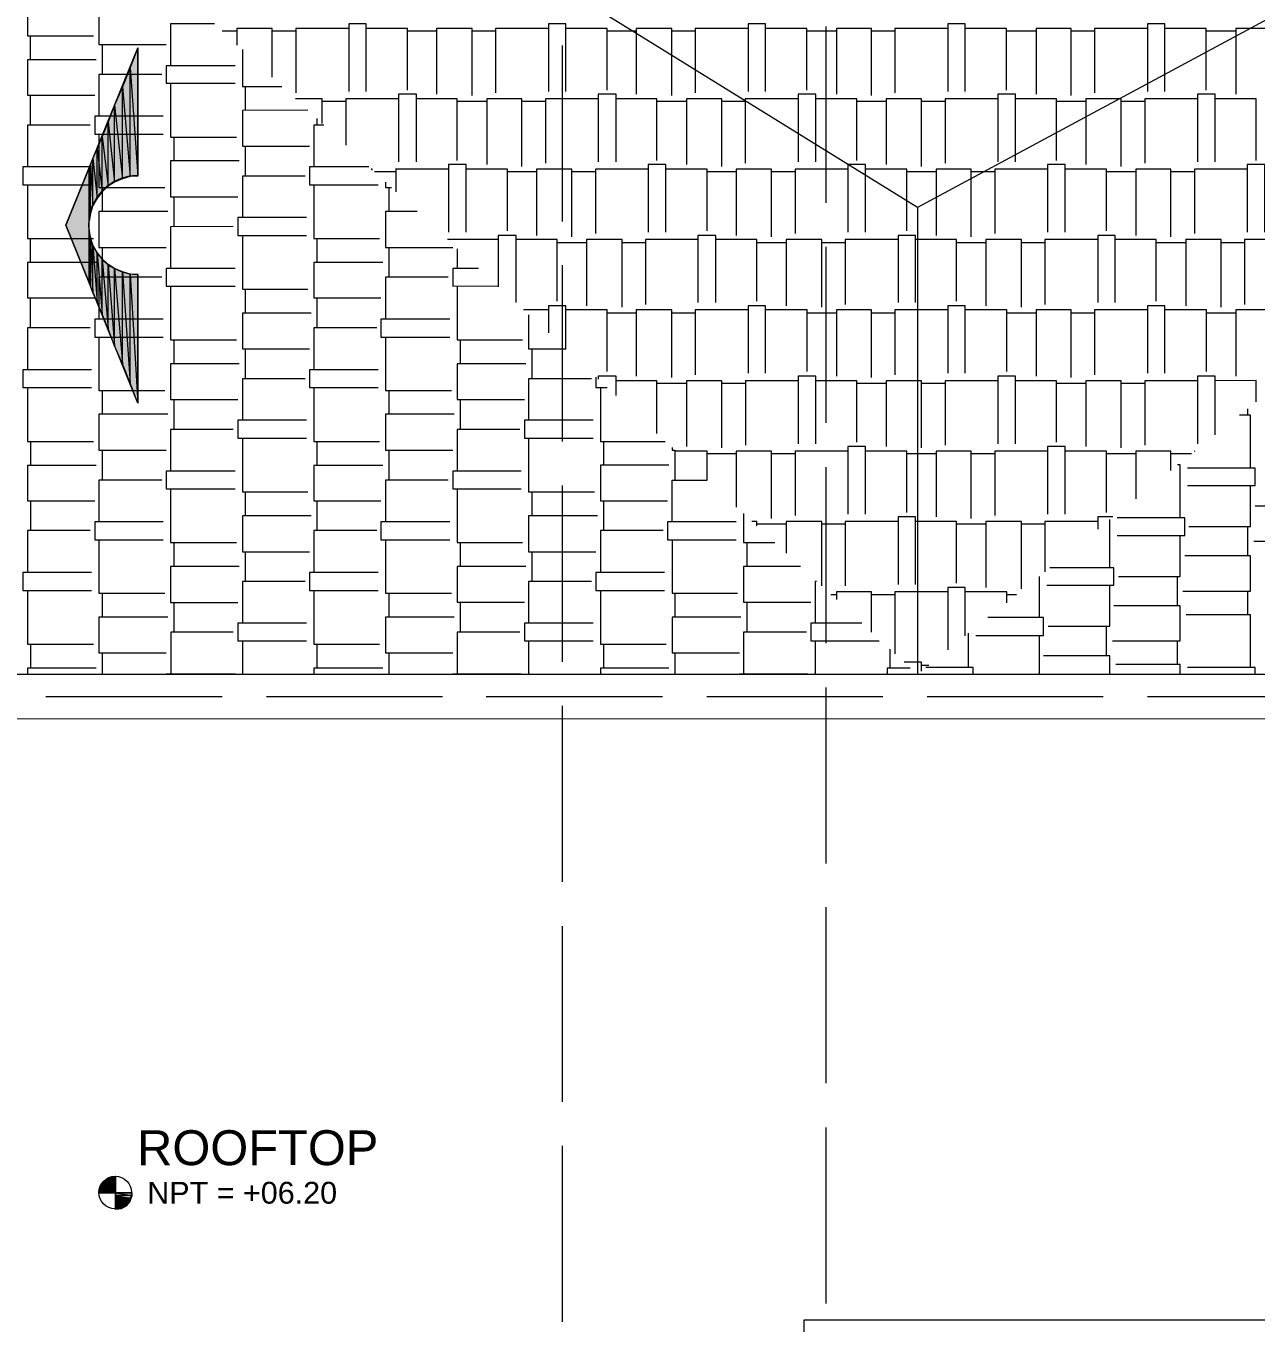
# Model space of a CAD drawing. Header units: metres. Extents: x 14 to 155, y 0 to 125.
# Drawn here: x 105.576 to 109.764, y 105.381 to 109.8 of the extents above; entities that cross this region are included whole.
import ezdxf

# ---------------------------------------------------------------- set-up
doc = ezdxf.new("R2010")
doc.units = ezdxf.units.M
doc.layers.add('PDF2_Geometry', color=7, linetype='Continuous', true_color=0xffbe80)
doc.layers.add('PDF2_Solid Fills', color=7, linetype='Continuous')
doc.layers.add('PDF2_Text', color=255, linetype='Continuous')
doc.styles.add('PDF Arial', font='arial.ttf')

msp = doc.modelspace()

# ---------------------------------------------------------------- linework, layer by layer
at = {"layer": 'PDF2_Geometry', "color": 0, "lineweight": 5}
for points in [[(114.5739, 112.3921), (108.6113, 109.1818), (103.4271, 112.3917)], [(108.6113, 109.1819), (108.6114, 107.5901)]]:
    msp.add_lwpolyline(points, dxfattribs=at)
at = {"layer": 'PDF2_Geometry', "color": 0, "lineweight": 0}
for points in [[(105.5813, 109.9494), (105.5813, 109.7661), (105.8054, 109.7661)], [(106.0593, 109.8586), (105.8242, 109.8586), (105.8243, 109.7364)], [(106.2174, 109.8068), (106.0686, 109.8068), (106.0686, 109.6642)], [(106.2942, 109.7818), (106.2441, 109.7818)], [(106.4148, 109.6251), (106.4148, 109.7912), (106.2941, 109.7912)], [(106.2942, 109.7912), (106.2942, 109.7347)], [(106.4948, 109.7818), (106.4149, 109.7818)], [(106.6749, 109.7912), (106.4947, 109.7912)], [(106.4948, 109.7912), (106.4948, 109.5719)], [(106.7344, 109.5766), (106.7344, 109.8068), (106.6749, 109.8068), (106.6749, 109.5766)], [(106.8754, 109.5813), (106.8754, 109.7912), (106.7344, 109.7912)], [(106.9741, 109.7818), (106.8754, 109.7818)], [(107.0948, 109.5624), (107.0948, 109.7912), (106.9741, 109.7912), (106.9742, 109.5671)], [(107.1747, 109.7818), (107.0948, 109.7818)], [(107.3549, 109.7912), (107.1747, 109.7912), (107.1747, 109.5719)], [(107.4144, 109.5766), (107.4144, 109.8069), (107.3549, 109.8069), (107.3549, 109.5766)], [(107.5554, 109.5813), (107.5554, 109.7912), (107.4144, 109.7912)], [(107.654, 109.7818), (107.5553, 109.7818)], [(107.7747, 109.5625), (107.7747, 109.7912), (107.654, 109.7912), (107.6541, 109.5671)], [(107.8546, 109.7819), (107.7747, 109.7819)], [(108.0348, 109.7912), (107.8546, 109.7912), (107.8546, 109.5719)], [(108.0943, 109.5766), (108.0943, 109.8069), (108.0348, 109.8069), (108.0348, 109.5766)], [(108.2353, 109.5813), (108.2353, 109.7912), (108.0943, 109.7912)], [(108.3355, 109.7819), (108.2353, 109.7819)], [(108.2995, 109.7975), (108.2996, 109.1975)], [(108.4546, 109.5625), (108.4546, 109.7913), (108.3355, 109.7912), (108.3356, 109.5672)], [(108.5346, 109.7819), (108.4547, 109.7819)], [(108.7147, 109.7913), (108.5345, 109.7913)], [(108.5346, 109.7913), (108.5346, 109.572)], [(108.7742, 109.5767), (108.7742, 109.8069), (108.7147, 109.8069), (108.7147, 109.5767)], [(108.9152, 109.5814), (108.9152, 109.7913), (108.7742, 109.7913)], [(109.0155, 109.7819), (108.9153, 109.7819)], [(109.1346, 109.5625), (109.1346, 109.7913), (109.0155, 109.7913), (109.0156, 109.5672)], [(109.2145, 109.7819), (109.1346, 109.7819)], [(109.3947, 109.7913), (109.2145, 109.7913), (109.2145, 109.572)], [(109.4542, 109.5767), (109.4542, 109.8069), (109.3947, 109.8069), (109.3947, 109.5767)], [(109.5951, 109.5814), (109.5951, 109.7913), (109.4541, 109.7913)], [(109.6954, 109.7819), (109.5952, 109.7819)], [(109.8145, 109.5625), (109.8145, 109.7913), (109.6954, 109.7913), (109.6955, 109.5672)], [(105.5908, 109.7661), (105.5908, 109.6846)], [(105.8243, 109.7363), (106.053, 109.7363)], [(105.8352, 109.7363), (105.8352, 109.6345)], [(107.4019, 109.7333), (107.4019, 109.1332)], [(106.313, 109.7191), (106.313, 109.5937)], [(105.8148, 109.6846), (105.5813, 109.6846), (105.5813, 109.564), (105.8101, 109.564)], [(106.288, 109.6643), (106.0529, 109.6643), (106.0529, 109.6048), (106.288, 109.6048)], [(106.0389, 109.6345), (105.8243, 109.6345), (105.8243, 109.4919)], [(106.0686, 109.6048), (106.0686, 109.4215)], [(105.5908, 109.564), (105.5908, 109.4622)], [(106.313, 109.5938), (106.4477, 109.5938)], [(106.3224, 109.5938), (106.3224, 109.5123)], [(106.9053, 109.337), (106.9052, 109.5672), (106.8441, 109.5672), (106.8441, 109.337)], [(107.5852, 109.337), (107.5851, 109.5672), (107.524, 109.5672), (107.524, 109.337)], [(108.2651, 109.337), (108.2651, 109.5673), (108.2055, 109.5673), (108.2055, 109.337)], [(108.9451, 109.337), (108.9451, 109.5673), (108.8855, 109.5673), (108.8855, 109.337)], [(109.625, 109.3371), (109.625, 109.5673), (109.5654, 109.5673), (109.5654, 109.3371)], [(106.5355, 109.5124), (106.313, 109.5123), (106.313, 109.3902)], [(106.584, 109.4669), (106.584, 109.5515), (106.4932, 109.5514)], [(106.6655, 109.5421), (106.584, 109.5421)], [(106.8441, 109.5515), (106.6655, 109.5515), (106.6655, 109.3932)], [(107.0447, 109.3416), (107.0447, 109.5515), (106.9052, 109.5515)], [(107.1449, 109.5421), (107.0447, 109.5421)], [(107.264, 109.3212), (107.2639, 109.5515), (107.1449, 109.5515), (107.1449, 109.3274)], [(107.3454, 109.5421), (107.2639, 109.5421)], [(107.524, 109.5515), (107.3454, 109.5515), (107.3454, 109.3322)], [(107.7246, 109.3416), (107.7246, 109.5515), (107.5851, 109.5515)], [(107.8249, 109.5421), (107.7247, 109.5421)], [(107.9455, 109.3212), (107.9454, 109.5515), (107.8248, 109.5515)], [(107.8249, 109.5515), (107.8249, 109.3274)], [(108.0254, 109.5421), (107.9455, 109.5421)], [(108.2055, 109.5515), (108.0253, 109.5515)], [(108.0254, 109.5515), (108.0254, 109.3322)], [(108.4046, 109.3416), (108.4046, 109.5515), (108.2651, 109.5515)], [(108.5048, 109.5421), (108.4046, 109.5421)], [(108.6255, 109.3213), (108.6254, 109.5515), (108.5048, 109.5515), (108.5048, 109.3275)], [(108.7053, 109.5422), (108.6254, 109.5422)], [(108.8855, 109.5515), (108.7053, 109.5515), (108.7053, 109.3322)], [(109.0845, 109.3416), (109.0845, 109.5515), (108.9451, 109.5515)], [(109.1847, 109.5422), (109.0845, 109.5422)], [(109.3054, 109.3213), (109.3053, 109.5516), (109.1847, 109.5516), (109.1847, 109.3275)], [(109.3852, 109.5422), (109.3053, 109.5422)], [(109.5654, 109.5516), (109.3852, 109.5516), (109.3852, 109.3323)], [(109.7644, 109.3417), (109.7644, 109.5516), (109.625, 109.5516)], [(106.0436, 109.4919), (105.8101, 109.4919), (105.8101, 109.4308)], [(106.5668, 109.4841), (106.5668, 109.4622)], [(105.7945, 109.4622), (105.5813, 109.4622), (105.5814, 109.3196)], [(105.8101, 109.4309), (106.0436, 109.4309)], [(105.8243, 109.4309), (105.8243, 109.2492)], [(106.0686, 109.4214), (106.2927, 109.4214)], [(106.0796, 109.4214), (106.0796, 109.3399)], [(106.5903, 109.4622), (106.5558, 109.4622), (106.5558, 109.3196)], [(106.313, 109.3901), (106.5418, 109.3901)], [(106.3224, 109.3901), (106.3224, 109.2883)], [(106.302, 109.34), (106.0686, 109.34), (106.0686, 109.2179)], [(105.7991, 109.3196), (105.5657, 109.3196), (105.5657, 109.2584)], [(106.5261, 109.2883), (106.313, 109.2883), (106.313, 109.1473)], [(106.7439, 109.3196), (106.5418, 109.3196), (106.5418, 109.2585)], [(106.7549, 109.3087), (106.7549, 109.3118), (106.7518, 109.3118)], [(106.8348, 109.3024), (106.7627, 109.3024)], [(107.0149, 109.3118), (106.8347, 109.3118)], [(106.8348, 109.3118), (106.8348, 109.235)], [(107.0744, 109.0972), (107.0744, 109.3275), (107.0149, 109.3275), (107.0149, 109.0972)], [(107.2154, 109.1019), (107.2154, 109.3118), (107.0744, 109.3118)], [(107.3141, 109.3024), (107.2154, 109.3024)], [(107.4348, 109.0816), (107.4348, 109.3118), (107.3141, 109.3118), (107.3141, 109.0863)], [(107.5147, 109.3024), (107.4348, 109.3024)], [(107.6949, 109.3119), (107.5147, 109.3119), (107.5147, 109.0926)], [(107.7544, 109.0973), (107.7544, 109.3275), (107.6949, 109.3275), (107.6949, 109.0973)], [(107.8954, 109.102), (107.8954, 109.3119), (107.7544, 109.3119)], [(107.994, 109.3024), (107.8953, 109.3024)], [(108.1147, 109.0816), (108.1147, 109.3119), (107.994, 109.3119), (107.994, 109.0863)], [(108.1946, 109.3024), (108.1147, 109.3024)], [(108.3748, 109.3119), (108.1946, 109.3119), (108.1946, 109.0926)], [(108.4343, 109.0973), (108.4343, 109.3275), (108.3748, 109.3275), (108.3748, 109.0973)], [(108.5753, 109.102), (108.5753, 109.3119), (108.4343, 109.3119)], [(108.6755, 109.3024), (108.5752, 109.3024)], [(108.7946, 109.0816), (108.7946, 109.3119), (108.6755, 109.3119), (108.6755, 109.0863)], [(108.8746, 109.3024), (108.7947, 109.3024)], [(109.0547, 109.3119), (108.8745, 109.3119)], [(108.8746, 109.3119), (108.8746, 109.0926)], [(109.1142, 109.0973), (109.1142, 109.3276), (109.0547, 109.3276), (109.0547, 109.0973)], [(109.2552, 109.102), (109.2552, 109.3119), (109.1142, 109.3119)], [(109.3555, 109.3025), (109.2553, 109.3024)], [(109.4746, 109.0817), (109.4746, 109.3119), (109.3555, 109.3119), (109.3555, 109.0864)], [(109.5545, 109.3025), (109.4746, 109.3025)], [(109.7347, 109.3119), (109.5545, 109.3119), (109.5545, 109.0926)], [(109.7942, 109.0973), (109.7942, 109.3276), (109.7347, 109.3276), (109.7347, 109.0973)], [(105.5657, 109.2585), (105.7991, 109.2585)], [(105.5814, 109.2585), (105.5814, 109.0752)], [(105.8243, 109.2491), (106.0483, 109.2491)], [(105.8352, 109.2491), (105.8352, 109.1676)], [(106.5418, 109.2586), (106.7752, 109.2586)], [(106.5558, 109.2586), (106.5558, 109.0753)], [(106.8003, 109.2679), (106.8003, 109.2491), (106.8206, 109.2491)], [(106.8112, 109.2491), (106.8112, 109.1676)], [(106.0686, 109.2178), (106.2974, 109.2178)], [(106.0796, 109.2178), (106.0796, 109.1159)], [(106.0593, 109.1676), (105.8243, 109.1676), (105.8243, 109.0454), (106.053, 109.0454)], [(106.9084, 109.1676), (106.8003, 109.1676), (106.8003, 109.0455), (107.029, 109.0455)], [(106.2817, 109.116), (106.0686, 109.1159), (106.0686, 108.9733)], [(106.5308, 109.1473), (106.2974, 109.1473), (106.2974, 109.0861), (106.5308, 109.0861)], [(105.5814, 109.0751), (105.8054, 109.0752)], [(105.5908, 109.0751), (105.5908, 108.9937)], [(106.313, 109.0861), (106.313, 108.9029), (106.5355, 108.9029)], [(106.5558, 109.0752), (106.7799, 109.0752)], [(106.5668, 109.0752), (106.5668, 108.9937)], [(107.1841, 109.0721), (107.0118, 109.0721)], [(107.2452, 108.8574), (107.2452, 109.0862), (107.1841, 109.0862), (107.1841, 108.9107)], [(107.3846, 108.8622), (107.3846, 109.0721), (107.2452, 109.0721)], [(107.6055, 108.8419), (107.6055, 109.0721), (107.4849, 109.0721)], [(107.4849, 109.0721), (107.485, 108.8465)], [(107.864, 109.0721), (107.6854, 109.0721)], [(107.6855, 109.0721), (107.6855, 108.8512)], [(107.9251, 108.8574), (107.9251, 109.0862), (107.864, 109.0862), (107.864, 108.8574)], [(108.0645, 108.8622), (108.0645, 109.0721), (107.9251, 109.0721)], [(108.2855, 108.8419), (108.2855, 109.0722), (108.1648, 109.0721), (108.1649, 108.8466)], [(108.5456, 109.0722), (108.3654, 109.0722), (108.3654, 108.8513)], [(108.605, 108.8575), (108.605, 109.0862), (108.5455, 109.0862)], [(108.5456, 109.0862), (108.5456, 108.8575)], [(108.7445, 108.8623), (108.7445, 109.0722), (108.6051, 109.0722)], [(108.9654, 108.8419), (108.9654, 109.0722), (108.8448, 109.0722), (108.8448, 108.8466)], [(109.2255, 109.0722), (109.0453, 109.0722), (109.0453, 108.8513)], [(109.285, 108.8575), (109.285, 109.0863), (109.2255, 109.0863), (109.2255, 108.8575)], [(109.4244, 108.8623), (109.4244, 109.0722), (109.285, 109.0722)], [(109.6453, 108.8419), (109.6453, 109.0722), (109.5247, 109.0722)], [(109.5248, 109.0722), (109.5248, 108.8466)], [(109.9054, 109.0722), (109.7252, 109.0722), (109.7252, 108.8513)], [(105.8352, 109.0454), (105.8353, 108.9436)], [(106.8112, 109.0455), (106.8112, 108.9437)], [(107.0447, 109.0408), (107.0447, 108.9734)], [(107.4849, 109.0612), (107.3846, 109.0611)], [(107.6855, 109.0612), (107.6056, 109.0612)], [(108.1648, 109.0612), (108.0646, 109.0612)], [(108.3654, 109.0612), (108.2855, 109.0612)], [(108.2996, 109.0471), (108.2996, 108.4471)], [(108.8448, 109.0612), (108.7445, 109.0612)], [(109.0453, 109.0612), (108.9654, 109.0612)], [(109.5248, 109.0612), (109.4245, 109.0612)], [(109.7252, 109.0612), (109.6453, 109.0612)], [(105.8148, 108.9938), (105.5814, 108.9938), (105.5814, 108.8731), (105.8101, 108.8731)], [(106.7909, 108.9938), (106.5558, 108.9938), (106.5558, 108.8731), (106.7846, 108.8731)], [(107.4019, 108.9844), (107.4019, 108.3843)], [(106.0389, 108.9436), (105.8243, 108.9436), (105.8243, 108.801)], [(106.288, 108.9734), (106.0529, 108.9733), (106.053, 108.9138), (106.288, 108.9138)], [(107.0134, 108.9437), (106.8003, 108.9437), (106.8003, 108.8011)], [(107.1168, 108.9734), (107.029, 108.9734), (107.029, 108.9138), (107.1826, 108.9139)], [(106.0686, 108.9138), (106.0686, 108.7305), (106.2927, 108.7305)], [(106.3224, 108.9029), (106.3224, 108.8214)], [(107.0447, 108.9138), (107.0447, 108.7306), (107.2672, 108.7306)], [(105.5908, 108.8731), (105.5908, 108.7713)], [(106.5668, 108.8731), (106.5668, 108.7713)], [(107.4145, 108.6978), (107.4145, 108.8465), (107.3549, 108.8465), (107.3549, 108.7541)], [(108.0944, 108.6163), (108.0944, 108.8466), (108.0348, 108.8466), (108.0348, 108.6163)], [(108.7743, 108.6163), (108.7743, 108.8466), (108.7147, 108.8466), (108.7147, 108.6163)], [(109.4543, 108.6164), (109.4543, 108.8466), (109.3947, 108.8466), (109.3947, 108.6164)], [(106.5465, 108.8214), (106.313, 108.8214), (106.313, 108.6992), (106.5418, 108.6992)], [(107.3549, 108.8324), (107.2704, 108.8324)], [(107.2875, 108.8152), (107.2875, 108.6993), (107.4129, 108.6993)], [(107.5555, 108.6225), (107.5555, 108.8324), (107.4145, 108.8324)], [(107.6541, 108.8214), (107.5554, 108.8214)], [(107.7748, 108.6021), (107.7747, 108.8324), (107.6541, 108.8324), (107.6541, 108.6068)], [(107.8546, 108.8214), (107.7747, 108.8214)], [(108.0348, 108.8324), (107.8546, 108.8324), (107.8546, 108.6115)], [(108.2354, 108.6225), (108.2354, 108.8324), (108.0944, 108.8324)], [(108.3356, 108.8215), (108.2354, 108.8215)], [(108.4547, 108.6022), (108.4547, 108.8324), (108.3356, 108.8324), (108.3356, 108.6069)], [(108.5346, 108.8215), (108.4547, 108.8215)], [(108.7147, 108.8324), (108.5345, 108.8324)], [(108.5346, 108.8324), (108.5346, 108.6115)], [(108.9153, 108.6225), (108.9153, 108.8324), (108.7743, 108.8324)], [(109.0156, 108.8215), (108.9154, 108.8215)], [(109.1347, 108.6022), (109.1346, 108.8325), (109.0156, 108.8325), (109.0156, 108.6069)], [(109.2145, 108.8215), (109.1346, 108.8215)], [(109.3947, 108.8325), (109.2145, 108.8325), (109.2145, 108.6116)], [(109.5952, 108.6226), (109.5952, 108.8325), (109.4542, 108.8325)], [(109.6955, 108.8215), (109.5953, 108.8215)], [(109.8146, 108.6022), (109.8146, 108.8325), (109.6955, 108.8325), (109.6955, 108.6069)], [(105.7945, 108.7713), (105.5814, 108.7713), (105.5814, 108.6287)], [(106.0436, 108.801), (105.8101, 108.801), (105.8101, 108.7399), (106.0436, 108.7399)], [(106.7705, 108.7713), (106.5559, 108.7713), (106.5559, 108.6287)], [(107.0197, 108.8011), (106.7846, 108.8011), (106.7846, 108.7399), (107.0197, 108.7399)], [(105.8243, 108.7399), (105.8243, 108.5582), (106.0484, 108.5582)], [(106.0796, 108.7305), (106.0796, 108.649)], [(106.8003, 108.7399), (106.8003, 108.5582), (107.0244, 108.5582)], [(107.0541, 108.7306), (107.0541, 108.6491)], [(106.3224, 108.6992), (106.3224, 108.5974)], [(107.2985, 108.6993), (107.2985, 108.5974)], [(105.7992, 108.6287), (105.5657, 108.6287), (105.5657, 108.5676), (105.7992, 108.5676)], [(106.3021, 108.6491), (106.0686, 108.649), (106.0686, 108.5269), (106.2974, 108.5269)], [(106.7752, 108.6287), (106.5418, 108.6287), (106.5418, 108.5676), (106.7752, 108.5676)], [(107.2781, 108.6491), (107.0447, 108.6491), (107.0447, 108.5269), (107.2735, 108.5269)], [(106.5261, 108.5974), (106.313, 108.5974), (106.313, 108.4564)], [(107.5021, 108.5974), (107.2875, 108.5974), (107.2875, 108.4564)], [(107.5163, 108.6037), (107.5163, 108.5677)], [(107.5852, 108.541), (107.5852, 108.6068), (107.5241, 108.6068), (107.5241, 108.5959)], [(107.7246, 108.411), (107.7246, 108.5912), (107.5852, 108.5912)], [(107.8249, 108.5818), (107.7247, 108.5818)], [(107.9455, 108.3624), (107.9455, 108.5912), (107.8248, 108.5912)], [(107.8249, 108.5912), (107.8249, 108.3671)], [(108.0255, 108.5818), (107.9456, 108.5818)], [(108.2056, 108.5912), (108.0254, 108.5912)], [(108.0255, 108.5912), (108.0255, 108.3719)], [(108.2651, 108.3766), (108.2651, 108.6069), (108.2056, 108.6068), (108.2056, 108.3766)], [(108.4046, 108.3813), (108.4046, 108.5912), (108.2652, 108.5912)], [(108.5048, 108.5818), (108.4046, 108.5818)], [(108.6255, 108.3624), (108.6255, 108.5912), (108.5048, 108.5912), (108.5048, 108.3671)], [(108.7054, 108.5818), (108.6255, 108.5818)], [(108.8856, 108.5912), (108.7054, 108.5912), (108.7054, 108.3719)], [(108.9451, 108.3766), (108.9451, 108.6069), (108.8856, 108.6069), (108.8856, 108.3766)], [(109.0845, 108.3813), (109.0845, 108.5912), (108.9451, 108.5912)], [(109.1847, 108.5819), (109.0845, 108.5818)], [(109.3054, 108.3625), (109.3054, 108.5912), (109.1847, 108.5912), (109.1847, 108.3672)], [(109.3853, 108.5819), (109.3054, 108.5819)], [(109.5655, 108.5912), (109.3853, 108.5912), (109.3853, 108.3719)], [(109.625, 108.4064), (109.625, 108.6069), (109.5655, 108.6069), (109.5655, 108.3766)], [(109.7644, 108.5192), (109.7644, 108.5913), (109.625, 108.5912)], [(105.5814, 108.5676), (105.5814, 108.3843), (105.8055, 108.3843)], [(105.8353, 108.5582), (105.8353, 108.4767)], [(106.5559, 108.5676), (106.5559, 108.3843), (106.7799, 108.3843)], [(106.8112, 108.5582), (106.8113, 108.4768)], [(107.5163, 108.5676), (107.5555, 108.5676)], [(107.5319, 108.5676), (107.5319, 108.3843), (107.7528, 108.3844)], [(106.0796, 108.5269), (106.0796, 108.4251)], [(107.0541, 108.5269), (107.0541, 108.4251)], [(109.7362, 108.4738), (109.7362, 108.4957)], [(106.0593, 108.4767), (105.8243, 108.4767), (105.8243, 108.3546), (106.0531, 108.3546)], [(106.5308, 108.4564), (106.2974, 108.4564), (106.2974, 108.3953), (106.5308, 108.3953)], [(107.0337, 108.4768), (106.8003, 108.4768), (106.8003, 108.3546), (107.029, 108.3546)], [(107.5069, 108.4564), (107.2735, 108.4564), (107.2735, 108.3953), (107.5069, 108.3953)], [(109.7457, 108.2936), (109.7457, 108.4738), (109.7081, 108.4738)], [(106.2817, 108.4251), (106.0686, 108.4251), (106.0686, 108.2825)], [(107.2578, 108.4251), (107.0447, 108.4251), (107.0447, 108.2825)], [(105.5909, 108.3843), (105.5909, 108.3028)], [(106.313, 108.3953), (106.3131, 108.212), (106.5355, 108.212)], [(106.5668, 108.3843), (106.5668, 108.3028)], [(107.2875, 108.3953), (107.2875, 108.212), (107.5116, 108.212)], [(107.5429, 108.3843), (107.5429, 108.3029)], [(107.7764, 108.364), (107.7764, 108.3546), (107.7857, 108.3546), (107.7857, 108.2528)], [(108.4343, 108.1369), (108.4343, 108.3671), (108.3748, 108.3671), (108.3748, 108.1369)], [(109.1142, 108.1369), (109.1142, 108.3672), (109.0547, 108.3672), (109.0547, 108.1369)], [(105.8353, 108.3546), (105.8353, 108.2527)], [(106.8113, 108.3546), (106.8113, 108.2528)], [(107.7764, 108.1101), (107.7764, 108.2527), (107.8954, 108.2527), (107.8954, 108.3515), (107.7889, 108.3514)], [(107.9941, 108.3421), (107.8953, 108.3421)], [(108.1147, 108.1212), (108.1147, 108.3515), (107.9941, 108.3515), (107.9941, 108.1603)], [(108.1946, 108.3421), (108.1147, 108.3421)], [(108.3748, 108.3515), (108.1946, 108.3515), (108.1946, 108.1322)], [(108.5753, 108.1416), (108.5753, 108.3515), (108.4343, 108.3515)], [(108.6756, 108.3421), (108.5752, 108.3421)], [(108.7946, 108.1212), (108.7946, 108.3515), (108.6756, 108.3515), (108.6756, 108.1274)], [(108.8746, 108.3421), (108.7947, 108.3421)], [(109.0547, 108.3515), (108.8745, 108.3515)], [(108.8746, 108.3515), (108.8746, 108.1322)], [(109.2552, 108.1416), (109.2552, 108.3515), (109.1142, 108.3515)], [(109.3556, 108.3421), (109.2553, 108.3421)], [(109.4746, 108.2857), (109.4746, 108.3515), (109.3556, 108.3515), (109.3556, 108.1886)], [(109.5451, 108.3421), (109.4746, 108.3421)], [(109.5561, 108.3515), (109.5545, 108.3515), (109.5545, 108.3499)], [(105.8148, 108.3028), (105.5814, 108.3028), (105.5814, 108.1821)], [(106.288, 108.2825), (106.053, 108.2825), (106.053, 108.2229), (106.288, 108.2229)], [(106.7909, 108.3028), (106.5559, 108.3028), (106.5559, 108.1822)], [(107.2625, 108.2825), (107.029, 108.2825), (107.0291, 108.223), (107.2625, 108.223)], [(107.7654, 108.3029), (107.5319, 108.3029), (107.5319, 108.1822)], [(108.2996, 108.2966), (108.2996, 107.6966)], [(109.5059, 108.1243), (109.5059, 108.3045), (109.4966, 108.3045)], [(109.5311, 108.234), (109.7613, 108.234), (109.7613, 108.2936), (109.5311, 108.2936)], [(106.0389, 108.2527), (105.8243, 108.2526), (105.8243, 108.11)], [(107.0134, 108.2527), (106.8003, 108.2527), (106.8003, 108.1101)], [(107.4019, 108.234), (107.4019, 107.6339)], [(109.5358, 108.0946), (109.7457, 108.0946), (109.7457, 108.234)], [(106.0686, 108.2229), (106.0686, 108.0396), (106.2927, 108.0397)], [(106.3224, 108.212), (106.3224, 108.1305)], [(107.0447, 108.223), (107.0447, 108.0397), (107.2672, 108.0397)], [(107.2985, 108.212), (107.2985, 108.1305)], [(105.5814, 108.1822), (105.8102, 108.1822)], [(105.5909, 108.1822), (105.5909, 108.0804)], [(106.5559, 108.1823), (106.7846, 108.1823)], [(106.5668, 108.1823), (106.5668, 108.0804)], [(107.5319, 108.1823), (107.7607, 108.1823)], [(107.5429, 108.1823), (107.5429, 108.0805)], [(109.7566, 108.0445), (109.9853, 108.0445), (109.9853, 108.1636), (109.7612, 108.1635)], [(106.0436, 108.1101), (105.8102, 108.1101), (105.8102, 108.049), (106.0436, 108.049)], [(106.5465, 108.1305), (106.3131, 108.1305), (106.3131, 108.0083), (106.5418, 108.0084)], [(107.0197, 108.1102), (106.7846, 108.1102), (106.7846, 108.0491), (107.0197, 108.0491)], [(107.5226, 108.1306), (107.2875, 108.1305), (107.2875, 108.0084), (107.5163, 108.0084)], [(107.9942, 108.1102), (107.7607, 108.1102), (107.7607, 108.0491), (107.9942, 108.0491)], [(108.0192, 108.1384), (108.0192, 108.0397), (108.1257, 108.0397)], [(108.0646, 108.0962), (108.0646, 108.1118), (108.0473, 108.1118)], [(108.1649, 108.1024), (108.0647, 108.1024)], [(108.2856, 107.8925), (108.2855, 108.1118), (108.1649, 108.1118), (108.1649, 108.0037)], [(108.3654, 108.1024), (108.2855, 108.1024)], [(108.5456, 108.1118), (108.3654, 108.1118), (108.3654, 107.8925)], [(108.6051, 107.8972), (108.6051, 108.1275), (108.5455, 108.1275)], [(108.5456, 108.1275), (108.5456, 107.8972)], [(108.7446, 107.9019), (108.7446, 108.1118), (108.6052, 108.1118)], [(108.8448, 108.1024), (108.7446, 108.1024)], [(108.9655, 107.8816), (108.9655, 108.1119), (108.8448, 108.1119), (108.8448, 107.8863)], [(109.0453, 108.1024), (108.9655, 108.1024)], [(109.2255, 108.1119), (109.0453, 108.1119), (109.0453, 107.9395)], [(109.2772, 108.1275), (109.2255, 108.1275), (109.2255, 108.0852)], [(109.2662, 107.9536), (109.2662, 108.1181)], [(109.2913, 108.0633), (109.5216, 108.0633), (109.5216, 108.1244)], [(109.5216, 108.1243), (109.2913, 108.1243)], [(105.7945, 108.0803), (105.5814, 108.0803), (105.5814, 107.9377)], [(106.7705, 108.0804), (106.5559, 108.0804), (106.5559, 107.9378)], [(107.7451, 108.0804), (107.532, 108.0804), (107.532, 107.9378)], [(109.296, 107.9238), (109.506, 107.9238), (109.5059, 108.0632)], [(109.7362, 107.9943), (109.7362, 108.0945)], [(105.8243, 108.049), (105.8243, 107.8673), (106.0484, 107.8673)], [(106.0796, 108.0396), (106.0796, 107.9582)], [(106.3224, 108.0083), (106.3224, 107.9065)], [(106.8003, 108.0491), (106.8003, 107.8674), (107.0244, 107.8674)], [(107.0541, 108.0397), (107.0541, 107.9582)], [(107.2985, 108.0084), (107.2985, 107.9066)], [(107.7764, 108.0491), (107.7764, 107.8674), (107.9989, 107.8674)], [(108.0302, 108.0397), (108.0302, 107.9583)], [(109.5154, 107.8737), (109.7457, 107.8738), (109.7457, 107.9944)], [(109.7457, 107.9943), (109.5216, 107.9943)], [(105.7992, 107.9378), (105.5657, 107.9378), (105.5658, 107.8767), (105.7992, 107.8767)], [(106.3021, 107.9582), (106.0686, 107.9582), (106.0686, 107.836), (106.2974, 107.836)], [(106.7753, 107.9379), (106.5418, 107.9378), (106.5418, 107.8767), (106.7753, 107.8767)], [(107.2782, 107.9582), (107.0447, 107.9582), (107.0447, 107.8361), (107.2735, 107.8361)], [(107.7497, 107.9379), (107.5163, 107.9379), (107.5163, 107.8768), (107.7498, 107.8768)], [(108.2135, 107.9583), (108.0192, 107.9583), (108.0192, 107.8361), (108.248, 107.8361)], [(109.0266, 107.7844), (109.0266, 107.9238)], [(109.0516, 107.8941), (109.2804, 107.8941), (109.2804, 107.9536), (109.0626, 107.9536)], [(109.4966, 107.8236), (109.4966, 107.9238)], [(105.5814, 107.8767), (105.5814, 107.6934), (105.8055, 107.6934)], [(106.5262, 107.9065), (106.3131, 107.9065), (106.3131, 107.7655)], [(106.5559, 107.8767), (106.5559, 107.6934), (106.78, 107.6934)], [(107.5021, 107.9066), (107.2875, 107.9066), (107.2875, 107.7656)], [(107.532, 107.8768), (107.532, 107.6935), (107.756, 107.6935)], [(108.2683, 107.9066), (108.2636, 107.9066), (108.2636, 107.7656)], [(108.7743, 107.7216), (108.7743, 107.8862), (108.7148, 107.8862), (108.7148, 107.6747)], [(109.0563, 107.7547), (109.2662, 107.7547), (109.2662, 107.8941)], [(105.8353, 107.8673), (105.8353, 107.7858)], [(106.0796, 107.836), (106.0796, 107.7342)], [(106.8113, 107.8674), (106.8113, 107.7859)], [(107.0541, 107.8361), (107.0541, 107.7342)], [(107.7858, 107.8674), (107.7858, 107.7859)], [(108.0302, 107.8361), (108.0302, 107.7343)], [(108.3356, 107.8611), (108.3168, 107.8611)], [(108.4547, 107.7342), (108.4547, 107.8721), (108.3356, 107.8721), (108.3356, 107.8455)], [(108.5347, 107.8611), (108.4548, 107.8611)], [(108.7148, 107.8721), (108.5346, 107.8721)], [(108.5347, 107.8721), (108.5347, 107.6606)], [(108.9153, 107.8345), (108.9153, 107.8721), (108.7743, 107.8721)], [(108.9482, 107.8612), (108.9153, 107.8612)], [(109.7362, 107.7938), (109.7362, 107.8737)], [(106.0594, 107.7859), (105.8243, 107.7858), (105.8243, 107.6637)], [(107.0338, 107.7859), (106.8003, 107.7859), (106.8003, 107.6637)], [(108.0098, 107.7859), (107.7764, 107.7859), (107.7764, 107.6638)], [(109.2757, 107.7045), (109.506, 107.7045), (109.506, 107.8236), (109.2804, 107.8236)], [(109.7457, 107.7938), (109.5264, 107.7938)], [(109.7457, 107.6137), (109.7457, 107.7939)], [(106.5309, 107.7655), (106.2974, 107.7655), (106.2974, 107.7044), (106.5309, 107.7044)], [(107.5069, 107.7656), (107.2735, 107.7656), (107.2735, 107.7044), (107.5069, 107.7044)], [(108.4219, 107.7656), (108.248, 107.7656), (108.248, 107.7045), (108.4814, 107.7045)], [(108.8104, 107.7232), (109.0407, 107.7232), (109.0407, 107.7844), (108.8511, 107.7844)], [(109.2553, 107.6543), (109.2553, 107.7546)], [(106.2818, 107.7341), (106.0687, 107.7341), (106.0687, 107.5915)], [(106.3131, 107.7044), (106.3131, 107.59)], [(107.2578, 107.7341), (107.0447, 107.7341), (107.0447, 107.5915)], [(107.2876, 107.7044), (107.2876, 107.5901)], [(108.2338, 107.7342), (108.0192, 107.7342), (108.0192, 107.5916)], [(108.2636, 107.7045), (108.2636, 107.5901)], [(108.7853, 107.6136), (108.7853, 107.7311)], [(109.0266, 107.5901), (109.0266, 107.7232)], [(109.4966, 107.6246), (109.4966, 107.7045)], [(105.5909, 107.6934), (105.5909, 107.6119)], [(105.8243, 107.6636), (106.0531, 107.6636)], [(105.8353, 107.6636), (105.8353, 107.59)], [(106.5669, 107.6934), (106.5669, 107.612)], [(106.8003, 107.6636), (107.0291, 107.6636)], [(106.8113, 107.6636), (106.8113, 107.59)], [(107.5429, 107.6935), (107.5429, 107.612)], [(107.7764, 107.6637), (108.0051, 107.6637)], [(107.7858, 107.6637), (107.7858, 107.5901)], [(108.5174, 107.6763), (108.5174, 107.612)], [(109.2662, 107.5901), (109.2662, 107.6543), (109.0407, 107.6543)], [(105.8149, 107.6119), (105.5814, 107.6119), (105.5814, 107.59)], [(106.7909, 107.612), (106.5559, 107.612), (106.5559, 107.59)], [(107.7654, 107.612), (107.532, 107.612), (107.532, 107.5901)], [(108.5863, 107.612), (108.508, 107.612), (108.508, 107.5901)], [(108.6255, 107.6011), (108.6255, 107.6324), (108.566, 107.6324)], [(108.6506, 107.6214), (108.6255, 107.6214)], [(108.8009, 107.5901), (108.8009, 107.6136), (108.6396, 107.6136)], [(109.506, 107.5901), (109.506, 107.6246), (109.2867, 107.6246)], [(109.7613, 107.5901), (109.7613, 107.6137), (109.5311, 107.6137)], [(106.288, 107.5916), (106.053, 107.5916), (106.053, 107.59)], [(107.2625, 107.5916), (107.0291, 107.5916), (107.0291, 107.59)], [(108.2385, 107.5917), (108.0051, 107.5917), (108.0051, 107.5901)], [(108.2996, 107.5462), (108.2997, 106.9462)], [(105.6441, 107.5148), (106.2442, 107.5148)], [(106.3946, 107.5148), (106.9946, 107.5148)], [(107.1435, 107.5149), (107.7435, 107.5149)], [(107.4019, 107.4836), (107.402, 106.8835)], [(107.8939, 107.5149), (108.4939, 107.5149)], [(108.6443, 107.5149), (109.2443, 107.5149)], [(109.3948, 107.5149), (109.9948, 107.515)], [(108.2997, 106.7974), (108.2997, 106.1974)], [(107.402, 106.733), (107.402, 106.1346)], [(108.2997, 106.0469), (108.2997, 105.4469)], [(107.402, 105.9842), (107.402, 105.3842)], [(105.8807, 105.8808), (105.8807, 105.768)], [(105.8259, 105.8243), (105.9371, 105.8243)]]:
    msp.add_lwpolyline(points, dxfattribs=at)
msp.add_lwpolyline([(105.9567, 109.2899, 0.999831), (105.9574, 108.953), (105.9574, 108.5143), (105.7114, 109.1206), (105.9574, 109.7253), (105.9567, 109.2899)], format="xyb", dxfattribs=at)
for points in [[(105.9308, 109.6579), (105.9574, 109.2883), (105.9574, 109.7253)], [(105.9041, 109.5922), (105.9308, 109.2868), (105.9308, 109.658)], [(105.9308, 109.2867), (105.9308, 109.6579), (105.9574, 109.2883)], [(105.8775, 109.5296), (105.9041, 109.2789), (105.9041, 109.5922)], [(105.9041, 109.2789), (105.9041, 109.5922), (105.9308, 109.2868)], [(105.8556, 109.473), (105.8775, 109.2678), (105.8775, 109.5295)], [(105.8775, 109.2679), (105.8775, 109.5296), (105.9041, 109.2789)], [(105.8352, 109.423), (105.8556, 109.2538), (105.8556, 109.4731)], [(105.8556, 109.2538), (105.8556, 109.473), (105.8775, 109.2678)], [(105.818, 109.3823), (105.8352, 109.235), (105.8352, 109.423)], [(105.8352, 109.235), (105.8352, 109.423), (105.8556, 109.2538)], [(105.8038, 109.3494), (105.8179, 109.2131), (105.8179, 109.3823)], [(105.818, 109.2131), (105.818, 109.3823), (105.8352, 109.235)], [(105.796, 109.3274), (105.8039, 109.188), (105.8039, 109.3494)], [(105.8038, 109.188), (105.8038, 109.3494), (105.8179, 109.2131)], [(105.7114, 109.1206), (105.7913, 108.9248), (105.7913, 109.3165)], [(105.7914, 109.3164), (105.7961, 109.1613), (105.796, 109.3273)], [(105.7914, 109.1347), (105.7914, 109.3164), (105.7961, 109.1613)], [(105.7961, 109.1614), (105.796, 109.3274), (105.8039, 109.188)], [(105.7914, 108.9248), (105.7914, 109.1065), (105.7961, 108.9138)], [(105.7914, 109.1065), (105.7961, 108.9138), (105.7961, 109.0798)], [(105.7961, 108.9138), (105.7961, 109.0798), (105.8039, 108.8919)], [(105.7961, 109.0798), (105.8039, 108.8919), (105.8039, 109.0532)], [(105.8038, 108.8919), (105.8038, 109.0532), (105.8179, 108.859)], [(105.8038, 109.0532), (105.8179, 108.859), (105.8179, 109.0282)], [(105.818, 108.859), (105.818, 109.0283), (105.8353, 108.8184)], [(105.818, 109.0283), (105.8353, 108.8184), (105.8353, 109.0063)], [(105.8353, 108.8183), (105.8353, 109.0062), (105.8556, 108.7681)], [(105.8353, 109.0062), (105.8556, 108.7681), (105.8556, 108.9875)], [(105.8556, 108.7681), (105.8556, 108.9874), (105.8775, 108.7102)], [(105.8556, 108.9874), (105.8775, 108.7102), (105.8775, 108.9733)], [(105.8775, 108.7102), (105.8775, 108.9733), (105.9042, 108.649)], [(105.8775, 108.9733), (105.9042, 108.649), (105.9042, 108.9624)], [(105.9042, 108.649), (105.9042, 108.9624), (105.9308, 108.5832)], [(105.9042, 108.9624), (105.9308, 108.5832), (105.9308, 108.9546)], [(105.9308, 108.5832), (105.9308, 108.9545), (105.9574, 108.5143)], [(105.9308, 108.9545), (105.9574, 108.5143), (105.9574, 108.953)], [(105.8291, 105.8463), (105.8807, 105.8353), (105.8259, 105.8353)], [(105.8353, 105.8557), (105.8807, 105.8464), (105.8291, 105.8464)], [(105.8807, 105.8463), (105.8291, 105.8463), (105.8807, 105.8353)], [(105.8416, 105.8635), (105.8807, 105.8556), (105.8353, 105.8556)], [(105.8807, 105.8557), (105.8353, 105.8557), (105.8807, 105.8464)], [(105.8509, 105.8714), (105.8807, 105.8635), (105.8416, 105.8635)], [(105.8807, 105.8635), (105.8416, 105.8635), (105.8807, 105.8556)], [(105.8604, 105.8761), (105.8807, 105.8714), (105.8509, 105.8714)], [(105.8807, 105.8714), (105.8509, 105.8714), (105.8807, 105.8635)], [(105.8698, 105.8792), (105.8807, 105.8761), (105.8604, 105.8761)], [(105.8807, 105.8761), (105.8604, 105.8761), (105.8807, 105.8714)], [(105.8807, 105.8808), (105.8807, 105.8792), (105.8698, 105.8792)], [(105.8807, 105.8792), (105.8698, 105.8792), (105.8807, 105.8761)], [(105.8807, 105.8353), (105.8259, 105.8353), (105.8807, 105.8243)], [(105.8259, 105.8353), (105.8807, 105.8243), (105.8259, 105.8243)], [(105.9372, 105.8243), (105.8807, 105.8243), (105.9372, 105.815)], [(105.8807, 105.8243), (105.9372, 105.815), (105.8807, 105.815)], [(105.9372, 105.815), (105.8807, 105.815), (105.9341, 105.8056)], [(105.8807, 105.815), (105.9341, 105.8056), (105.8807, 105.8056)], [(105.934, 105.8056), (105.8807, 105.8056), (105.9309, 105.7962)], [(105.8807, 105.8056), (105.9309, 105.7962), (105.8807, 105.7962)], [(105.9309, 105.7962), (105.8807, 105.7962), (105.9246, 105.7883)], [(105.8807, 105.7962), (105.9246, 105.7883), (105.8807, 105.7883)], [(105.9246, 105.7883), (105.8807, 105.7883), (105.9183, 105.7805)], [(105.8807, 105.7883), (105.9183, 105.7805), (105.8807, 105.7804)], [(105.9183, 105.7805), (105.8807, 105.7805), (105.909, 105.7759)], [(105.8807, 105.7805), (105.909, 105.7759), (105.8807, 105.7759)], [(105.909, 105.7758), (105.8807, 105.7758), (105.9011, 105.7711)], [(105.8807, 105.7758), (105.9011, 105.7711), (105.8807, 105.7711)], [(105.8807, 105.7711), (105.8807, 105.7695), (105.8917, 105.7695)], [(105.8807, 105.7711), (105.9011, 105.7711), (105.8917, 105.7695)], [(105.8807, 105.7695), (105.8917, 105.7695), (105.8807, 105.768)]]:
    msp.add_lwpolyline(points, close=True, dxfattribs=at)
at = {"layer": 'PDF2_Geometry', "color": 0, "lineweight": 5}
for points in [[(112.995, 105.2402), (112.9949, 107.5903), (104.2263, 107.5899), (104.2264, 105.4435), (104.2264, 104.0414), (108.375, 104.0416), (108.3749, 105.2401)], [(112.8446, 105.3907), (108.2245, 105.3905), (108.2246, 104.1905), (104.3768, 104.1903), (104.3767, 107.4396), (112.8446, 107.4399)]]:
    msp.add_lwpolyline(points, close=True, dxfattribs=at)
at = {"layer": 'PDF2_Geometry', "color": 0, "lineweight": 0}
msp.add_circle((105.88, 105.8252), 0.0556, dxfattribs=at)
at = {"layer": 'PDF2_Solid Fills', "color": 0, "transparency": 33554559}
for points in [[(105.9308, 109.658), (105.9574, 109.2883), (105.9574, 109.7254)], [(105.9041, 109.5922), (105.9308, 109.2868), (105.9308, 109.658)], [(105.9308, 109.2868), (105.9574, 109.2883), (105.9308, 109.658)], [(105.8775, 109.5296), (105.9041, 109.2789), (105.9041, 109.5922)], [(105.9041, 109.2789), (105.9308, 109.2868), (105.9041, 109.5922)], [(105.8556, 109.4731), (105.8775, 109.2679), (105.8775, 109.5296)], [(105.8775, 109.2679), (105.9041, 109.2789), (105.8775, 109.5296)], [(105.8352, 109.423), (105.8556, 109.2538), (105.8556, 109.4731)], [(105.8556, 109.2538), (105.8775, 109.2679), (105.8556, 109.4731)], [(105.8179, 109.3822), (105.8352, 109.235), (105.8352, 109.423)], [(105.8352, 109.235), (105.8556, 109.2538), (105.8352, 109.423)], [(105.8038, 109.3493), (105.8179, 109.2131), (105.8179, 109.3822)], [(105.8179, 109.213), (105.8352, 109.235), (105.8179, 109.3822)], [(105.796, 109.3274), (105.8038, 109.1879), (105.8038, 109.3493)], [(105.8038, 109.1879), (105.8179, 109.2131), (105.8038, 109.3493)], [(105.7115, 109.1206), (105.7914, 108.9248), (105.7914, 109.3165)], [(105.7914, 109.3165), (105.796, 109.1613), (105.796, 109.3274)], [(105.7914, 109.1347), (105.796, 109.1613), (105.7914, 109.3165)], [(105.796, 109.1613), (105.8038, 109.1879), (105.796, 109.3274)], [(105.796, 108.9138), (105.796, 109.0798), (105.7914, 109.1066)], [(105.7914, 108.9248), (105.796, 108.9138), (105.7914, 109.1066)], [(105.8038, 108.8919), (105.8038, 109.0532), (105.796, 109.0798)], [(105.796, 108.9138), (105.8038, 108.8919), (105.796, 109.0798)], [(105.8179, 108.859), (105.8179, 109.0283), (105.8038, 109.0533)], [(105.8038, 108.892), (105.8179, 108.859), (105.8038, 109.0533)], [(105.8353, 108.8183), (105.8353, 109.0062), (105.8179, 109.0282)], [(105.8179, 108.859), (105.8353, 108.8183), (105.8179, 109.0282)], [(105.8556, 108.7681), (105.8556, 108.9874), (105.8353, 109.0062)], [(105.8353, 108.8183), (105.8556, 108.7681), (105.8353, 109.0062)], [(105.8775, 108.7102), (105.8775, 108.9733), (105.8556, 108.9874)], [(105.8556, 108.7681), (105.8775, 108.7102), (105.8556, 108.9874)], [(105.9042, 108.649), (105.9042, 108.9624), (105.8775, 108.9733)], [(105.8775, 108.7102), (105.9042, 108.649), (105.8775, 108.9733)], [(105.9308, 108.5832), (105.9308, 108.9546), (105.9042, 108.9624)], [(105.9042, 108.649), (105.9308, 108.5832), (105.9042, 108.9624)], [(105.9574, 108.5143), (105.9574, 108.953), (105.9308, 108.9546)], [(105.9308, 108.5832), (105.9574, 108.5143), (105.9308, 108.9546)], [(105.8259, 105.8354), (105.8807, 105.8354), (105.829, 105.8463)], [(105.829, 105.8463), (105.8807, 105.8463), (105.8354, 105.8557)], [(105.829, 105.8463), (105.8807, 105.8354), (105.8807, 105.8463)], [(105.8354, 105.8556), (105.8808, 105.8556), (105.8417, 105.8635)], [(105.8354, 105.8557), (105.8807, 105.8463), (105.8807, 105.8557)], [(105.8416, 105.8635), (105.8807, 105.8635), (105.8509, 105.8714)], [(105.8417, 105.8635), (105.8808, 105.8556), (105.8808, 105.8635)], [(105.8509, 105.8715), (105.8807, 105.8715), (105.8604, 105.8761)], [(105.8509, 105.8714), (105.8807, 105.8635), (105.8807, 105.8714)], [(105.8604, 105.8761), (105.8807, 105.8761), (105.8698, 105.8792)], [(105.8604, 105.8761), (105.8807, 105.8715), (105.8807, 105.8761)], [(105.8698, 105.8792), (105.8807, 105.8792), (105.8807, 105.8808)], [(105.8698, 105.8792), (105.8807, 105.8761), (105.8807, 105.8792)], [(105.8259, 105.8354), (105.8807, 105.8244), (105.8807, 105.8354)], [(105.8259, 105.8244), (105.8807, 105.8244), (105.8259, 105.8354)], [(105.8807, 105.8244), (105.9371, 105.815), (105.9371, 105.8244)], [(105.8807, 105.815), (105.9371, 105.815), (105.8807, 105.8244)], [(105.8807, 105.815), (105.934, 105.8056), (105.9371, 105.815)], [(105.8807, 105.8056), (105.934, 105.8056), (105.8807, 105.815)], [(105.8807, 105.8056), (105.9309, 105.7961), (105.934, 105.8056)], [(105.8807, 105.7961), (105.9309, 105.7961), (105.8807, 105.8056)], [(105.8807, 105.7961), (105.9246, 105.7882), (105.9309, 105.7961)], [(105.8807, 105.7882), (105.9246, 105.7882), (105.8807, 105.7961)], [(105.8807, 105.7883), (105.9183, 105.7805), (105.9246, 105.7883)], [(105.8807, 105.7805), (105.9183, 105.7805), (105.8807, 105.7883)], [(105.8807, 105.7805), (105.909, 105.7759), (105.9183, 105.7805)], [(105.8807, 105.7759), (105.909, 105.7759), (105.8807, 105.7805)], [(105.8807, 105.7759), (105.9011, 105.7712), (105.909, 105.7759)], [(105.8807, 105.7712), (105.9011, 105.7712), (105.8807, 105.7759)], [(105.8807, 105.7696), (105.8917, 105.7696), (105.8807, 105.7711)], [(105.8807, 105.7711), (105.8917, 105.7696), (105.9011, 105.7711)], [(105.8807, 105.7696), (105.8807, 105.768), (105.8917, 105.7696)]]:
    msp.add_solid(points, dxfattribs=at)

# ---------------------------------------------------------------- texts
at = {"layer": 'PDF2_Text', "color": 0, "attachment_point": 7, "rotation": 0.0022, "style": 'PDF Arial'}
for s, insert, char_height in [('ROOFTOP', (105.9544, 105.9168), 0.11895), ('NPT = +06.20', (105.9888, 105.7863), 0.074346)]:
    msp.add_mtext(s, dxfattribs=dict(at, insert=insert, char_height=char_height))

doc.saveas('drawing.dxf')
